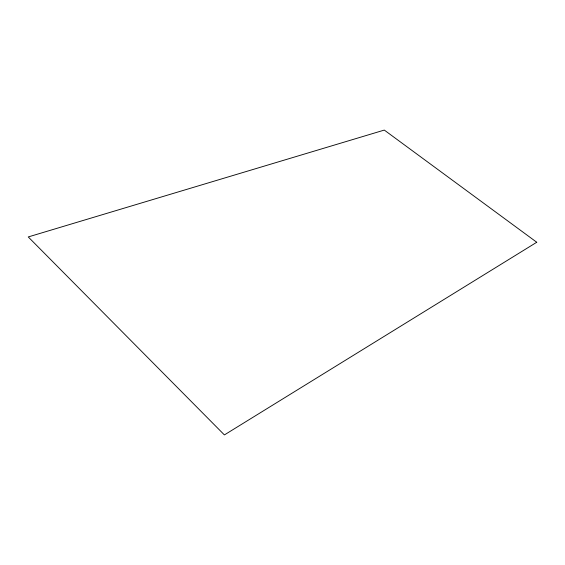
<?xml version="1.0" encoding="UTF-8"?>
<svg xmlns="http://www.w3.org/2000/svg" width="565" height="565" viewBox="0 0 565 565"><rect width="100%" height="100%" fill="white"/><g stroke="black" fill="none" stroke-linecap="round" stroke-linejoin="round"><path stroke-width="0.85" d="M536.75 242.258L224.397 434.916L28.25 236.94L384.292 130.084L536.75 242.258"/></g></svg>
